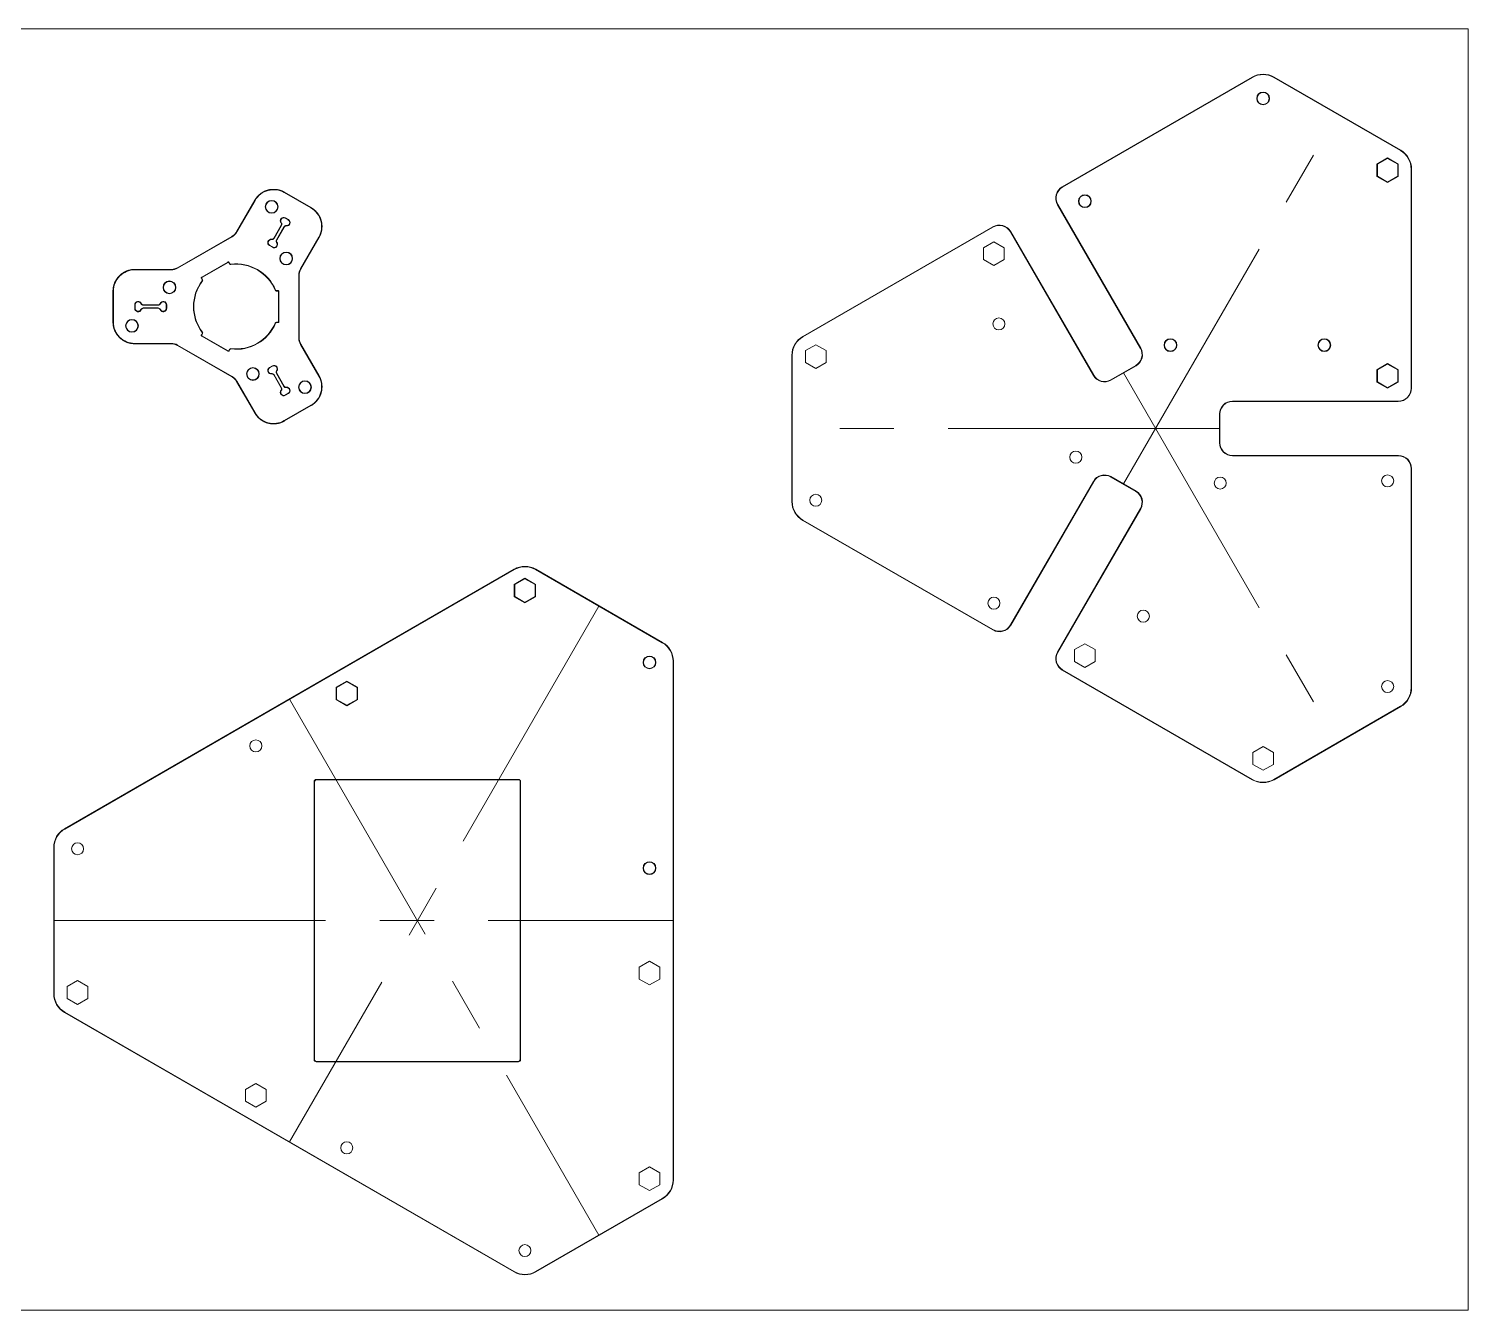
# Model space of a CAD drawing. Header units: millimetres. Extents: x -1272 to 1121, y -1543 to 520.
# Drawn here: x -1008.3 to -671.5, y -711.2 to -411.2 of the extents above; entities that cross this region are included whole.
import ezdxf

# ---------------------------------------------------------------- set-up
doc = ezdxf.new("R2010")
doc.units = ezdxf.units.MM
doc.linetypes.add('CENTERX2', pattern=[101.6, 63.5, -12.7, 12.7, -12.7])
doc.layers.get('0').update_dxf_attribs({"lineweight": 5, "true_color": 0xffffff})
doc.layers.add('cut line', color=96, linetype='Continuous', lineweight=9, true_color=0x008000)
doc.layers.add('guidelines', color=2, linetype='CENTERX2', lineweight=13, true_color=0xffff00)

msp = doc.modelspace()

# ---------------------------------------------------------------- linework, layer by layer
for p, q in [((-671.52, -411.22), (-1271.52, -411.22)), ((-671.52, -711.22), (-671.52, -411.22)), ((-1271.52, -711.22), (-671.52, -711.22))]:
    msp.add_line(p, q)
at = {"flags": 128}
for points in [[(-722.01, -422.61, -0.267949), (-717.01, -422.61), (-687.37, -439.72, -0.267949), (-684.87, -444.05), (-684.87, -495.38, -0.414214), (-687.87, -498.38), (-726.69, -498.38, 0.414214), (-729.69, -501.38), (-729.69, -508.18, 0.414214), (-726.69, -511.18), (-687.87, -511.18, -0.414214), (-684.87, -514.18), (-684.87, -565.5, -0.267949), (-687.37, -569.83), (-717.01, -586.95, -0.267949), (-722.01, -586.95), (-766.46, -561.28, -0.414214), (-767.56, -557.19), (-748.15, -523.57, 0.414214), (-749.24, -519.47), (-755.13, -516.07, 0.414214), (-759.23, -517.17), (-778.64, -550.79, -0.414214), (-782.74, -551.88), (-827.19, -526.22, -0.267949), (-829.69, -521.89), (-829.69, -487.66, -0.267949), (-827.19, -483.33), (-782.74, -457.67, -0.414214), (-778.64, -458.77), (-759.23, -492.39, 0.414214), (-755.13, -493.49), (-749.24, -490.09, 0.414214), (-748.15, -485.99), (-767.56, -452.37, -0.414214), (-766.46, -448.27), (-722.01, -422.61)], [(-960.75, -459.89, 0.131652), (-959.65, -458.79), (-955.38, -451.4, -0.414214), (-948.55, -449.57), (-942.31, -453.17, -0.414214), (-940.48, -460), (-944.75, -467.39, 0.131652), (-945.15, -468.89), (-945.15, -483.62, 0.131652), (-944.75, -485.12), (-940.48, -492.52, -0.414214), (-942.31, -499.35), (-948.55, -502.95, -0.414214), (-955.38, -501.12), (-959.65, -493.72, 0.131652), (-960.75, -492.62), (-973.5, -485.26, 0.131652), (-975, -484.86), (-983.54, -484.86, -0.414214), (-988.54, -479.86), (-988.54, -472.66, -0.414214), (-983.54, -467.66), (-975, -467.66, 0.131652), (-973.5, -467.26), (-960.75, -459.89)], [(-949.31, -456.68, -0.819804), (-948.28, -455.5), (-947.58, -455.9, -0.819804), (-948.09, -457.38, 0.302776), (-948.58, -457.63), (-950.32, -460.65, 0.302776), (-950.29, -461.2, -0.819804), (-951.32, -462.38), (-952.02, -461.98, -0.819804), (-951.51, -460.49, 0.302776), (-951.02, -460.25), (-949.28, -457.23, 0.302776), (-949.31, -456.68)], [(-961.06, -466.34, -0.302237), (-961.26, -466.24), (-961.46, -465.9, 0.414214), (-961.73, -465.83), (-967.87, -469.37, 0.414214), (-967.94, -469.64), (-967.74, -469.98, -0.302237), (-967.76, -470.2, 0.337188), (-967.76, -482.31, -0.302237), (-967.74, -482.53), (-967.94, -482.87, 0.414214), (-967.87, -483.15), (-961.73, -486.69, 0.414214), (-961.46, -486.62), (-961.26, -486.28, -0.302237), (-961.06, -486.18, 0.337188), (-950.58, -480.12, -0.302237), (-950.39, -480), (-950, -480, 0.414214), (-949.8, -479.8), (-949.8, -472.72, 0.414214), (-950, -472.52), (-950.39, -472.52, -0.302237), (-950.58, -472.39, 0.337188), (-961.06, -466.34)], [(-977.6, -475.55, -0.302776), (-978.06, -475.86), (-981.54, -475.86, -0.302776), (-982, -475.55, 0.819804), (-983.54, -475.86), (-983.54, -476.66, 0.819804), (-982, -476.97, -0.302776), (-981.54, -476.66), (-978.06, -476.66, -0.302776), (-977.6, -476.97, 0.819804), (-976.06, -476.66), (-976.06, -475.86, 0.819804), (-977.6, -475.55)], [(-951.32, -490.14, -0.819804), (-950.29, -491.32, 0.302776), (-950.32, -491.87), (-948.58, -494.89, 0.302776), (-948.09, -495.13, -0.819804), (-947.58, -496.62), (-948.28, -497.02, -0.819804), (-949.31, -495.84, 0.302776), (-949.28, -495.29), (-951.02, -492.27, 0.302776), (-951.51, -492.02, -0.819804), (-952.02, -490.54), (-951.32, -490.14)], [(-894.73, -537.83, -0.267949), (-889.73, -537.83), (-860.09, -554.94, -0.267949), (-857.59, -559.27), (-857.59, -680.73, -0.267949), (-860.09, -685.06), (-889.73, -702.17, -0.267949), (-894.73, -702.17), (-999.91, -641.44, -0.267949), (-1002.41, -637.11), (-1002.41, -602.89, -0.267949), (-999.91, -598.56), (-894.73, -537.83)], [(-941.56, -587.45, -0.414214), (-941.06, -586.95), (-893.76, -586.95, -0.414214), (-893.26, -587.45), (-893.26, -652.55, -0.414214), (-893.76, -653.05), (-941.06, -653.05, -0.414214), (-941.56, -652.55), (-941.56, -587.45)]]:
    msp.add_lwpolyline(points, format="xyb", dxfattribs=at)
for points in [[(-692.87, -442.9), (-690.37, -441.45), (-687.87, -442.9), (-687.87, -445.78), (-690.37, -447.23), (-692.87, -445.78), (-692.87, -442.9)], [(-687.87, -491.05), (-687.87, -493.93), (-690.37, -495.38), (-692.87, -493.93), (-692.87, -491.05), (-690.37, -489.6), (-687.87, -491.05)], [(-889.73, -544.18), (-889.73, -541.3), (-892.23, -539.85), (-894.73, -541.3), (-894.73, -544.18), (-892.23, -545.63), (-889.73, -544.18)], [(-933.93, -569.7), (-931.43, -568.26), (-931.43, -565.37), (-933.93, -563.93), (-936.43, -565.37), (-936.43, -568.26), (-933.93, -569.7)]]:
    msp.add_lwpolyline(points, dxfattribs=at)
for centre in [(-719.51, -427.52), (-761.21, -451.59), (-951.5, -452.89), (-948.1, -464.99), (-975.41, -471.76), (-984.19, -480.76), (-741.19, -485.27), (-705.19, -485.27), (-955.89, -492.03), (-943.71, -495.13), (-863.09, -559.56), (-863.09, -607.71)]:
    msp.add_circle(centre, 1.5)
at = {"layer": 'cut line', "flags": 128}
for points in [[(-722.05, -587.02, 0.267949), (-716.96, -587.02), (-687.32, -569.91, 0.267949), (-684.78, -565.5), (-684.78, -514.18, 0.411768), (-687.84, -511.09), (-687.84, -511.09), (-687.87, -511.09), (-726.69, -511.09), (-726.71, -511.09), (-726.71, -511.09, -0.409328), (-729.6, -508.2), (-729.6, -508.2), (-729.6, -508.18), (-729.6, -501.38, -0.414214), (-726.69, -498.47), (-687.87, -498.47, 0.414214), (-684.78, -495.38), (-684.78, -444.05, 0.267949), (-687.32, -439.64), (-716.96, -422.53, 0.267949), (-722.05, -422.53), (-766.5, -448.19, 0.414214), (-767.63, -452.41), (-748.22, -486.03, -0.414214), (-749.29, -490.01), (-755.18, -493.41, -0.414214), (-759.15, -492.34), (-778.56, -458.72, 0.414214), (-782.78, -457.59), (-827.23, -483.26, 0.267949), (-829.78, -487.66), (-829.78, -521.89, 0.267949), (-827.23, -526.3), (-782.78, -551.96, 0.414214), (-778.56, -550.83), (-759.15, -517.21, -0.414214), (-755.18, -516.15), (-749.29, -519.55, -0.414214), (-748.22, -523.52), (-767.63, -557.14, 0.414214), (-766.5, -561.36), (-722.05, -587.02)], [(-951.28, -462.3, 0.806539), (-950.35, -461.27), (-950.35, -461.27, -0.313295), (-950.4, -460.6), (-948.66, -457.58, -0.302776), (-948.07, -457.29, 0.806539), (-947.61, -455.99), (-947.61, -455.99), (-947.63, -455.98), (-948.32, -455.58, 0.819804), (-949.24, -456.62, -0.302776), (-949.2, -457.27), (-950.94, -460.29, -0.302776), (-951.53, -460.58, 0.819804), (-951.97, -461.9), (-951.28, -462.3)], [(-961.05, -466.43, -0.302237), (-961.34, -466.29), (-961.54, -465.95, 0.414214), (-961.69, -465.91), (-967.82, -469.45, 0.414214), (-967.86, -469.6), (-967.67, -469.94, -0.302237), (-967.69, -470.26, 0.337188), (-967.69, -482.26, -0.302237), (-967.67, -482.58), (-967.86, -482.92, 0.414214), (-967.82, -483.07), (-961.69, -486.61, 0.376373), (-961.55, -486.58), (-961.54, -486.58), (-961.54, -486.57), (-961.34, -486.23, -0.302237), (-961.05, -486.09, 0.336492), (-950.67, -480.11), (-950.67, -480.11, -0.325659), (-950.39, -479.91), (-950, -479.91, 0.376373), (-949.89, -479.81), (-949.89, -479.81), (-949.89, -479.8), (-949.89, -472.72, 0.414214), (-950, -472.61), (-950.39, -472.61), (-950.44, -472.61), (-950.43, -472.6, -0.262619), (-950.66, -472.43, 0.337188), (-961.05, -466.43)], [(-976.16, -475.86, 0.806539), (-977.52, -475.57), (-977.52, -475.57, -0.313295), (-978.07, -475.95), (-981.55, -475.95, -0.302776), (-982.1, -475.59, 0.806539), (-983.46, -475.84), (-983.46, -475.84), (-983.46, -475.86), (-983.46, -476.66, 0.819804), (-982.1, -476.94, -0.302776), (-981.55, -476.57), (-978.07, -476.57, -0.302776), (-977.52, -476.94, 0.819804), (-976.16, -476.66), (-976.16, -475.86)], [(-951.97, -490.63, 0.806539), (-951.55, -491.95), (-951.55, -491.95, -0.313295), (-950.94, -492.24), (-949.2, -495.25, -0.302776), (-949.24, -495.91, 0.806539), (-948.34, -496.96), (-948.34, -496.97), (-948.32, -496.95), (-947.63, -496.55, 0.819804), (-948.07, -495.23, -0.302776), (-948.66, -494.94), (-950.4, -491.93, -0.302776), (-950.36, -491.27, 0.819804), (-951.28, -490.23), (-951.97, -490.63)], [(-893.76, -652.96, 0.39896), (-893.35, -652.57), (-893.35, -652.57), (-893.35, -652.55), (-893.35, -587.45, 0.414214), (-893.76, -587.04), (-941.06, -587.04), (-941.08, -587.04), (-941.08, -587.04, 0.39896), (-941.47, -587.45), (-941.47, -652.55, 0.414214), (-941.06, -652.96), (-893.76, -652.96)]]:
    msp.add_lwpolyline(points, format="xyb", dxfattribs=at)
for points in [[(-687.96, -445.73), (-687.96, -442.95), (-690.37, -441.56), (-692.78, -442.95), (-692.78, -445.73), (-690.37, -447.12)], [(-955.45, -501.16), (-955.44, -501.19), (-955.42, -501.23), (-955.39, -501.27), (-955.36, -501.32), (-955.34, -501.36), (-955.31, -501.4), (-955.28, -501.45), (-955.25, -501.49), (-955.22, -501.53), (-955.19, -501.57), (-955.16, -501.61), (-955.13, -501.65), (-955.1, -501.69), (-955.07, -501.73), (-955.04, -501.77), (-955.01, -501.81), (-954.98, -501.85), (-954.94, -501.89), (-954.91, -501.93), (-954.88, -501.97), (-954.84, -502.01), (-954.81, -502.05), (-954.78, -502.08), (-954.74, -502.12), (-954.71, -502.16), (-954.67, -502.19), (-954.63, -502.23), (-954.6, -502.27), (-954.56, -502.3), (-954.52, -502.34), (-954.49, -502.37), (-954.45, -502.41), (-954.41, -502.44), (-954.37, -502.47), (-954.33, -502.51), (-954.29, -502.54), (-954.26, -502.57), (-954.22, -502.6), (-954.18, -502.63), (-954.14, -502.67), (-954.09, -502.7), (-954.05, -502.73), (-954.01, -502.76), (-953.97, -502.79), (-953.93, -502.81), (-953.89, -502.84), (-953.84, -502.87), (-953.8, -502.9), (-953.76, -502.93), (-953.72, -502.95), (-953.67, -502.98), (-953.63, -503.01), (-953.58, -503.03), (-953.54, -503.06), (-953.5, -503.08), (-953.45, -503.11), (-953.41, -503.13), (-953.36, -503.15), (-953.32, -503.18), (-953.27, -503.2), (-953.22, -503.22), (-953.18, -503.24), (-953.13, -503.26), (-953.08, -503.28), (-953.04, -503.3), (-952.99, -503.32), (-952.94, -503.34), (-952.9, -503.36), (-952.85, -503.38), (-952.8, -503.4), (-952.75, -503.41), (-952.71, -503.43), (-952.66, -503.45), (-952.61, -503.46), (-952.56, -503.48), (-952.51, -503.49), (-952.46, -503.51), (-952.41, -503.52), (-952.36, -503.54), (-952.32, -503.55), (-952.27, -503.56), (-952.22, -503.57), (-952.17, -503.58), (-952.12, -503.6), (-952.07, -503.61), (-952.02, -503.62), (-951.97, -503.63), (-951.92, -503.63), (-951.87, -503.64), (-951.82, -503.65), (-951.77, -503.66), (-951.72, -503.67), (-951.66, -503.67), (-951.61, -503.68), (-951.56, -503.68), (-951.51, -503.69), (-951.46, -503.69), (-951.41, -503.7), (-951.36, -503.7), (-951.31, -503.7), (-951.26, -503.7), (-951.21, -503.71), (-951.16, -503.71), (-951.11, -503.71), (-951.06, -503.71), (-951, -503.71), (-950.95, -503.71), (-950.9, -503.71), (-950.85, -503.71), (-950.8, -503.7), (-950.75, -503.7), (-950.7, -503.7), (-950.65, -503.69), (-950.6, -503.69), (-950.55, -503.68), (-950.5, -503.68), (-950.45, -503.67), (-950.4, -503.67), (-950.34, -503.66), (-950.29, -503.65), (-950.24, -503.65), (-950.19, -503.64), (-950.14, -503.63), (-950.09, -503.62), (-950.04, -503.61), (-949.99, -503.6), (-949.94, -503.59), (-949.89, -503.58), (-949.84, -503.57), (-949.8, -503.55), (-949.75, -503.54), (-949.7, -503.53), (-949.65, -503.51), (-949.6, -503.5), (-949.55, -503.48), (-949.5, -503.47), (-949.45, -503.45), (-949.4, -503.44), (-949.36, -503.42), (-949.31, -503.4), (-949.26, -503.39), (-949.21, -503.37), (-949.17, -503.35), (-949.12, -503.33), (-949.07, -503.31), (-949.02, -503.29), (-948.98, -503.27), (-948.93, -503.25), (-948.89, -503.23), (-948.84, -503.21), (-948.79, -503.18), (-948.75, -503.16), (-948.7, -503.14), (-948.66, -503.11), (-948.61, -503.09), (-948.57, -503.07), (-948.52, -503.04), (-948.5, -503.03), (-942.27, -499.43), (-942.24, -499.41), (-942.2, -499.39), (-942.16, -499.36), (-942.11, -499.34), (-942.07, -499.31), (-942.03, -499.28), (-941.99, -499.25), (-941.94, -499.22), (-941.9, -499.2), (-941.86, -499.17), (-941.82, -499.14), (-941.78, -499.11), (-941.74, -499.08), (-941.7, -499.04), (-941.66, -499.01), (-941.62, -498.98), (-941.58, -498.95), (-941.54, -498.92), (-941.5, -498.88), (-941.46, -498.85), (-941.42, -498.82), (-941.38, -498.78), (-941.35, -498.75), (-941.31, -498.71), (-941.27, -498.68), (-941.24, -498.64), (-941.2, -498.61), (-941.16, -498.57), (-941.13, -498.53), (-941.09, -498.5), (-941.06, -498.46), (-941.03, -498.42), (-940.99, -498.38), (-940.96, -498.34), (-940.93, -498.31), (-940.89, -498.27), (-940.86, -498.23), (-940.83, -498.19), (-940.8, -498.15), (-940.77, -498.11), (-940.73, -498.07), (-940.7, -498.03), (-940.67, -497.98), (-940.65, -497.94), (-940.62, -497.9), (-940.59, -497.86), (-940.56, -497.82), (-940.53, -497.77), (-940.5, -497.73), (-940.48, -497.69), (-940.45, -497.64), (-940.42, -497.6), (-940.4, -497.56), (-940.37, -497.51), (-940.35, -497.47), (-940.32, -497.42), (-940.3, -497.38), (-940.28, -497.33), (-940.25, -497.29), (-940.23, -497.24), (-940.21, -497.2), (-940.19, -497.15), (-940.17, -497.1), (-940.15, -497.06), (-940.13, -497.01), (-940.11, -496.96), (-940.09, -496.92), (-940.07, -496.87), (-940.05, -496.82), (-940.03, -496.77), (-940.02, -496.73), (-940, -496.68), (-939.98, -496.63), (-939.97, -496.58), (-939.95, -496.53), (-939.94, -496.48), (-939.92, -496.43), (-939.91, -496.39), (-939.89, -496.34), (-939.88, -496.29), (-939.87, -496.24), (-939.86, -496.19), (-939.85, -496.14), (-939.84, -496.09), (-939.82, -496.04), (-939.81, -495.99), (-939.81, -495.94), (-939.8, -495.89), (-939.79, -495.84), (-939.78, -495.79), (-939.77, -495.74), (-939.77, -495.69), (-939.76, -495.64), (-939.75, -495.59), (-939.75, -495.54), (-939.74, -495.49), (-939.74, -495.43), (-939.73, -495.38), (-939.73, -495.33), (-939.73, -495.28), (-939.73, -495.23), (-939.72, -495.18), (-939.72, -495.13), (-939.72, -495.08), (-939.72, -495.03), (-939.72, -494.98), (-939.72, -494.93), (-939.72, -494.87), (-939.73, -494.82), (-939.73, -494.77), (-939.73, -494.72), (-939.73, -494.67), (-939.74, -494.62), (-939.74, -494.57), (-939.75, -494.52), (-939.75, -494.47), (-939.76, -494.42), (-939.76, -494.37), (-939.77, -494.32), (-939.78, -494.27), (-939.79, -494.22), (-939.79, -494.17), (-939.8, -494.12), (-939.81, -494.07), (-939.82, -494.02), (-939.83, -493.97), (-939.84, -493.92), (-939.85, -493.87), (-939.87, -493.82), (-939.88, -493.77), (-939.89, -493.72), (-939.9, -493.67), (-939.92, -493.62), (-939.93, -493.57), (-939.95, -493.52), (-939.96, -493.47), (-939.98, -493.43), (-939.99, -493.38), (-940.01, -493.33), (-940.03, -493.28), (-940.05, -493.23), (-940.06, -493.19), (-940.08, -493.14), (-940.1, -493.09), (-940.12, -493.04), (-940.14, -493), (-940.16, -492.95), (-940.18, -492.9), (-940.2, -492.86), (-940.22, -492.81), (-940.25, -492.77), (-940.27, -492.72), (-940.29, -492.68), (-940.32, -492.63), (-940.34, -492.59), (-940.37, -492.54), (-940.39, -492.5), (-940.4, -492.47), (-944.67, -485.08), (-944.69, -485.06), (-944.71, -485.01), (-944.73, -484.97), (-944.76, -484.93), (-944.78, -484.88), (-944.8, -484.84), (-944.82, -484.79), (-944.84, -484.75), (-944.86, -484.7), (-944.87, -484.66), (-944.89, -484.61), (-944.91, -484.56), (-944.92, -484.52), (-944.94, -484.47), (-944.95, -484.42), (-944.97, -484.38), (-944.98, -484.33), (-944.99, -484.28), (-945, -484.23), (-945.01, -484.18), (-945.02, -484.14), (-945.03, -484.09), (-945.03, -484.04), (-945.04, -483.99), (-945.05, -483.94), (-945.05, -483.89), (-945.06, -483.84), (-945.06, -483.79), (-945.06, -483.74), (-945.06, -483.7), (-945.06, -483.65), (-945.06, -483.62), (-945.06, -468.89), (-945.06, -468.87), (-945.06, -468.82), (-945.06, -468.77), (-945.06, -468.72), (-945.06, -468.67), (-945.05, -468.62), (-945.05, -468.58), (-945.04, -468.53), (-945.03, -468.48), (-945.03, -468.43), (-945.02, -468.38), (-945.01, -468.33), (-945, -468.28), (-944.99, -468.24), (-944.98, -468.19), (-944.97, -468.14), (-944.95, -468.09), (-944.94, -468.05), (-944.92, -468), (-944.91, -467.95), (-944.89, -467.91), (-944.87, -467.86), (-944.86, -467.82), (-944.84, -467.77), (-944.82, -467.72), (-944.8, -467.68), (-944.78, -467.64), (-944.76, -467.59), (-944.73, -467.55), (-944.71, -467.5), (-944.69, -467.46), (-944.67, -467.44), (-940.4, -460.04), (-940.39, -460.02), (-940.37, -459.98), (-940.34, -459.93), (-940.32, -459.89), (-940.29, -459.84), (-940.27, -459.8), (-940.25, -459.75), (-940.22, -459.7), (-940.2, -459.66), (-940.18, -459.61), (-940.16, -459.57), (-940.14, -459.52), (-940.12, -459.47), (-940.1, -459.43), (-940.08, -459.38), (-940.06, -459.33), (-940.05, -459.28), (-940.03, -459.24), (-940.01, -459.19), (-939.99, -459.14), (-939.98, -459.09), (-939.96, -459.04), (-939.95, -458.99), (-939.93, -458.95), (-939.92, -458.9), (-939.9, -458.85), (-939.89, -458.8), (-939.88, -458.75), (-939.87, -458.7), (-939.85, -458.65), (-939.84, -458.6), (-939.83, -458.55), (-939.82, -458.5), (-939.81, -458.45), (-939.8, -458.4), (-939.79, -458.35), (-939.79, -458.3), (-939.78, -458.25), (-939.77, -458.2), (-939.76, -458.15), (-939.76, -458.1), (-939.75, -458.05), (-939.75, -458), (-939.74, -457.95), (-939.74, -457.9), (-939.73, -457.85), (-939.73, -457.79), (-939.73, -457.74), (-939.73, -457.69), (-939.72, -457.64), (-939.72, -457.59), (-939.72, -457.54), (-939.72, -457.49), (-939.72, -457.44), (-939.72, -457.39), (-939.72, -457.34), (-939.73, -457.29), (-939.73, -457.23), (-939.73, -457.18), (-939.73, -457.13), (-939.74, -457.08), (-939.74, -457.03), (-939.75, -456.98), (-939.75, -456.93), (-939.76, -456.88), (-939.77, -456.83), (-939.77, -456.78), (-939.78, -456.73), (-939.79, -456.68), (-939.8, -456.63), (-939.81, -456.58), (-939.81, -456.53), (-939.82, -456.48), (-939.84, -456.43), (-939.85, -456.38), (-939.86, -456.33), (-939.87, -456.28), (-939.88, -456.23), (-939.89, -456.18), (-939.91, -456.13), (-939.92, -456.08), (-939.94, -456.03), (-939.95, -455.98), (-939.97, -455.94), (-939.98, -455.89), (-940, -455.84), (-940.02, -455.79), (-940.03, -455.74), (-940.05, -455.7), (-940.07, -455.65), (-940.09, -455.6), (-940.11, -455.55), (-940.13, -455.51), (-940.15, -455.46), (-940.17, -455.41), (-940.19, -455.37), (-940.21, -455.32), (-940.23, -455.27), (-940.25, -455.23), (-940.28, -455.18), (-940.3, -455.14), (-940.32, -455.09), (-940.35, -455.05), (-940.37, -455), (-940.4, -454.96), (-940.42, -454.92), (-940.45, -454.87), (-940.48, -454.83), (-940.5, -454.79), (-940.53, -454.74), (-940.56, -454.7), (-940.59, -454.66), (-940.62, -454.62), (-940.65, -454.57), (-940.67, -454.53), (-940.7, -454.49), (-940.73, -454.45), (-940.77, -454.41), (-940.8, -454.37), (-940.83, -454.33), (-940.86, -454.29), (-940.89, -454.25), (-940.93, -454.21), (-940.96, -454.17), (-940.99, -454.13), (-941.03, -454.1), (-941.06, -454.06), (-941.09, -454.02), (-941.13, -453.98), (-941.16, -453.95), (-941.2, -453.91), (-941.24, -453.87), (-941.27, -453.84), (-941.31, -453.8), (-941.35, -453.77), (-941.38, -453.73), (-941.42, -453.7), (-941.46, -453.67), (-941.5, -453.63), (-941.54, -453.6), (-941.58, -453.57), (-941.62, -453.54), (-941.66, -453.5), (-941.7, -453.47), (-941.74, -453.44), (-941.78, -453.41), (-941.82, -453.38), (-941.86, -453.35), (-941.9, -453.32), (-941.94, -453.29), (-941.99, -453.26), (-942.03, -453.24), (-942.07, -453.21), (-942.11, -453.18), (-942.16, -453.15), (-942.2, -453.13), (-942.24, -453.1), (-942.27, -453.09), (-948.5, -449.49), (-948.52, -449.48), (-948.57, -449.45), (-948.61, -449.43), (-948.66, -449.4), (-948.7, -449.38), (-948.75, -449.36), (-948.79, -449.33), (-948.84, -449.31), (-948.89, -449.29), (-948.93, -449.27), (-948.98, -449.25), (-949.02, -449.23), (-949.07, -449.21), (-949.12, -449.19), (-949.17, -449.17), (-949.21, -449.15), (-949.26, -449.13), (-949.31, -449.11), (-949.36, -449.1), (-949.4, -449.08), (-949.45, -449.06), (-949.5, -449.05), (-949.55, -449.03), (-949.6, -449.02), (-949.65, -449), (-949.7, -448.99), (-949.75, -448.98), (-949.8, -448.96), (-949.84, -448.95), (-949.89, -448.94), (-949.94, -448.93), (-949.99, -448.92), (-950.04, -448.91), (-950.09, -448.9), (-950.14, -448.89), (-950.19, -448.88), (-950.24, -448.87), (-950.29, -448.86), (-950.34, -448.86), (-950.4, -448.85), (-950.45, -448.84), (-950.5, -448.84), (-950.55, -448.83), (-950.6, -448.83), (-950.65, -448.82), (-950.7, -448.82), (-950.75, -448.82), (-950.8, -448.81), (-950.85, -448.81), (-950.9, -448.81), (-950.95, -448.81), (-951, -448.81), (-951.06, -448.81), (-951.11, -448.81), (-951.16, -448.81), (-951.21, -448.81), (-951.26, -448.81), (-951.31, -448.81), (-951.36, -448.82), (-951.41, -448.82), (-951.46, -448.82), (-951.51, -448.83), (-951.56, -448.83), (-951.61, -448.84), (-951.66, -448.85), (-951.72, -448.85), (-951.77, -448.86), (-951.82, -448.87), (-951.87, -448.87), (-951.92, -448.88), (-951.97, -448.89), (-952.02, -448.9), (-952.07, -448.91), (-952.12, -448.92), (-952.17, -448.93), (-952.22, -448.94), (-952.27, -448.96), (-952.32, -448.97), (-952.36, -448.98), (-952.41, -448.99), (-952.46, -449.01), (-952.51, -449.02), (-952.56, -449.04), (-952.61, -449.05), (-952.66, -449.07), (-952.71, -449.09), (-952.75, -449.1), (-952.8, -449.12), (-952.85, -449.14), (-952.9, -449.16), (-952.94, -449.17), (-952.99, -449.19), (-953.04, -449.21), (-953.08, -449.23), (-953.13, -449.25), (-953.18, -449.27), (-953.22, -449.3), (-953.27, -449.32), (-953.32, -449.34), (-953.36, -449.36), (-953.41, -449.39), (-953.45, -449.41), (-953.5, -449.44), (-953.54, -449.46), (-953.58, -449.49), (-953.63, -449.51), (-953.67, -449.54), (-953.72, -449.56), (-953.76, -449.59), (-953.8, -449.62), (-953.84, -449.65), (-953.89, -449.67), (-953.93, -449.7), (-953.97, -449.73), (-954.01, -449.76), (-954.05, -449.79), (-954.09, -449.82), (-954.14, -449.85), (-954.18, -449.88), (-954.22, -449.91), (-954.26, -449.95), (-954.29, -449.98), (-954.33, -450.01), (-954.37, -450.04), (-954.41, -450.08), (-954.45, -450.11), (-954.49, -450.15), (-954.52, -450.18), (-954.56, -450.22), (-954.6, -450.25), (-954.63, -450.29), (-954.67, -450.32), (-954.71, -450.36), (-954.74, -450.4), (-954.78, -450.43), (-954.81, -450.47), (-954.84, -450.51), (-954.88, -450.55), (-954.91, -450.58), (-954.94, -450.62), (-954.98, -450.66), (-955.01, -450.7), (-955.04, -450.74), (-955.07, -450.78), (-955.1, -450.82), (-955.13, -450.86), (-955.16, -450.9), (-955.19, -450.95), (-955.22, -450.99), (-955.25, -451.03), (-955.28, -451.07), (-955.31, -451.11), (-955.34, -451.16), (-955.36, -451.2), (-955.39, -451.24), (-955.42, -451.29), (-955.44, -451.33), (-955.45, -451.35), (-959.73, -458.75), (-959.74, -458.77), (-959.76, -458.81), (-959.79, -458.85), (-959.82, -458.9), (-959.84, -458.94), (-959.87, -458.98), (-959.9, -459.02), (-959.93, -459.06), (-959.96, -459.1), (-959.99, -459.13), (-960.02, -459.17), (-960.05, -459.21), (-960.09, -459.25), (-960.12, -459.28), (-960.15, -459.32), (-960.19, -459.35), (-960.22, -459.39), (-960.26, -459.42), (-960.3, -459.45), (-960.33, -459.49), (-960.37, -459.52), (-960.41, -459.55), (-960.45, -459.58), (-960.48, -459.61), (-960.52, -459.64), (-960.56, -459.67), (-960.6, -459.7), (-960.64, -459.72), (-960.69, -459.75), (-960.73, -459.78), (-960.77, -459.8), (-960.79, -459.81), (-973.55, -467.18), (-973.57, -467.19), (-973.61, -467.21), (-973.65, -467.24), (-973.7, -467.26), (-973.74, -467.28), (-973.79, -467.3), (-973.83, -467.32), (-973.88, -467.34), (-973.92, -467.36), (-973.97, -467.38), (-974.01, -467.4), (-974.06, -467.41), (-974.11, -467.43), (-974.15, -467.44), (-974.2, -467.46), (-974.25, -467.47), (-974.29, -467.48), (-974.34, -467.49), (-974.39, -467.5), (-974.44, -467.51), (-974.49, -467.52), (-974.54, -467.53), (-974.58, -467.54), (-974.63, -467.55), (-974.68, -467.55), (-974.73, -467.56), (-974.78, -467.56), (-974.83, -467.56), (-974.88, -467.57), (-974.93, -467.57), (-974.98, -467.57), (-975, -467.57), (-983.54, -467.57), (-983.57, -467.57), (-983.62, -467.57), (-983.67, -467.57), (-983.72, -467.57), (-983.77, -467.57), (-983.82, -467.58), (-983.87, -467.58), (-983.92, -467.58), (-983.97, -467.59), (-984.02, -467.59), (-984.08, -467.6), (-984.13, -467.6), (-984.18, -467.61), (-984.23, -467.61), (-984.28, -467.62), (-984.33, -467.63), (-984.38, -467.64), (-984.43, -467.65), (-984.48, -467.66), (-984.53, -467.66), (-984.58, -467.67), (-984.63, -467.69), (-984.68, -467.7), (-984.73, -467.71), (-984.78, -467.72), (-984.83, -467.73), (-984.88, -467.75), (-984.92, -467.76), (-984.97, -467.77), (-985.02, -467.79), (-985.07, -467.8), (-985.12, -467.82), (-985.17, -467.84), (-985.22, -467.85), (-985.26, -467.87), (-985.31, -467.89), (-985.36, -467.9), (-985.41, -467.92), (-985.45, -467.94), (-985.5, -467.96), (-985.55, -467.98), (-985.59, -468), (-985.64, -468.02), (-985.69, -468.04), (-985.73, -468.06), (-985.78, -468.09), (-985.83, -468.11), (-985.87, -468.13), (-985.92, -468.16), (-985.96, -468.18), (-986.01, -468.2), (-986.05, -468.23), (-986.09, -468.25), (-986.14, -468.28), (-986.18, -468.31), (-986.23, -468.33), (-986.27, -468.36), (-986.31, -468.39), (-986.35, -468.42), (-986.4, -468.44), (-986.44, -468.47), (-986.48, -468.5), (-986.52, -468.53), (-986.56, -468.56), (-986.6, -468.59), (-986.64, -468.62), (-986.68, -468.65), (-986.72, -468.69), (-986.76, -468.72), (-986.8, -468.75), (-986.84, -468.78), (-986.88, -468.82), (-986.92, -468.85), (-986.96, -468.88), (-986.99, -468.92), (-987.03, -468.95), (-987.07, -468.99), (-987.1, -469.02), (-987.14, -469.06), (-987.18, -469.1), (-987.21, -469.13), (-987.25, -469.17), (-987.28, -469.21), (-987.32, -469.24), (-987.35, -469.28), (-987.38, -469.32), (-987.42, -469.36), (-987.45, -469.4), (-987.48, -469.44), (-987.51, -469.48), (-987.55, -469.52), (-987.58, -469.56), (-987.61, -469.6), (-987.64, -469.64), (-987.67, -469.68), (-987.7, -469.72), (-987.73, -469.76), (-987.76, -469.8), (-987.78, -469.85), (-987.81, -469.89), (-987.84, -469.93), (-987.87, -469.97), (-987.89, -470.02), (-987.92, -470.06), (-987.95, -470.11), (-987.97, -470.15), (-988, -470.19), (-988.02, -470.24), (-988.04, -470.28), (-988.07, -470.33), (-988.09, -470.37), (-988.11, -470.42), (-988.14, -470.47), (-988.16, -470.51), (-988.18, -470.56), (-988.2, -470.61), (-988.22, -470.65), (-988.24, -470.7), (-988.26, -470.75), (-988.28, -470.79), (-988.3, -470.84), (-988.31, -470.89), (-988.33, -470.94), (-988.35, -470.98), (-988.36, -471.03), (-988.38, -471.08), (-988.4, -471.13), (-988.41, -471.18), (-988.43, -471.23), (-988.44, -471.28), (-988.45, -471.32), (-988.47, -471.37), (-988.48, -471.42), (-988.49, -471.47), (-988.5, -471.52), (-988.51, -471.57), (-988.53, -471.62), (-988.54, -471.67), (-988.54, -471.72), (-988.55, -471.77), (-988.56, -471.82), (-988.57, -471.87), (-988.58, -471.92), (-988.59, -471.97), (-988.59, -472.02), (-988.6, -472.07), (-988.6, -472.12), (-988.61, -472.18), (-988.61, -472.23), (-988.62, -472.28), (-988.62, -472.33), (-988.62, -472.38), (-988.63, -472.43), (-988.63, -472.48), (-988.63, -472.53), (-988.63, -472.58), (-988.63, -472.63), (-988.63, -472.66), (-988.63, -479.86), (-988.63, -479.88), (-988.63, -479.93), (-988.63, -479.99), (-988.63, -480.04), (-988.63, -480.09), (-988.62, -480.14), (-988.62, -480.19), (-988.62, -480.24), (-988.61, -480.29), (-988.61, -480.34), (-988.6, -480.39), (-988.6, -480.44), (-988.59, -480.49), (-988.59, -480.54), (-988.58, -480.59), (-988.57, -480.64), (-988.56, -480.69), (-988.55, -480.75), (-988.54, -480.8), (-988.54, -480.85), (-988.53, -480.9), (-988.51, -480.94), (-988.5, -480.99), (-988.49, -481.04), (-988.48, -481.09), (-988.47, -481.14), (-988.45, -481.19), (-988.44, -481.24), (-988.43, -481.29), (-988.41, -481.34), (-988.4, -481.39), (-988.38, -481.44), (-988.36, -481.48), (-988.35, -481.53), (-988.33, -481.58), (-988.31, -481.63), (-988.3, -481.68), (-988.28, -481.72), (-988.26, -481.77), (-988.24, -481.82), (-988.22, -481.86), (-988.2, -481.91), (-988.18, -481.96), (-988.16, -482), (-988.14, -482.05), (-988.11, -482.1), (-988.09, -482.14), (-988.07, -482.19), (-988.04, -482.23), (-988.02, -482.28), (-988, -482.32), (-987.97, -482.37), (-987.95, -482.41), (-987.92, -482.45), (-987.89, -482.5), (-987.87, -482.54), (-987.84, -482.58), (-987.81, -482.63), (-987.78, -482.67), (-987.76, -482.71), (-987.73, -482.75), (-987.7, -482.8), (-987.67, -482.84), (-987.64, -482.88), (-987.61, -482.92), (-987.58, -482.96), (-987.55, -483), (-987.51, -483.04), (-987.48, -483.08), (-987.45, -483.12), (-987.42, -483.16), (-987.38, -483.2), (-987.35, -483.24), (-987.32, -483.27), (-987.28, -483.31), (-987.25, -483.35), (-987.21, -483.38), (-987.18, -483.42), (-987.14, -483.46), (-987.1, -483.49), (-987.07, -483.53), (-987.03, -483.56), (-986.99, -483.6), (-986.96, -483.63), (-986.92, -483.67), (-986.88, -483.7), (-986.84, -483.73), (-986.8, -483.77), (-986.76, -483.8), (-986.72, -483.83), (-986.68, -483.86), (-986.64, -483.89), (-986.6, -483.92), (-986.56, -483.96), (-986.52, -483.99), (-986.48, -484.01), (-986.44, -484.04), (-986.4, -484.07), (-986.35, -484.1), (-986.31, -484.13), (-986.27, -484.16), (-986.23, -484.18), (-986.18, -484.21), (-986.14, -484.24), (-986.09, -484.26), (-986.05, -484.29), (-986.01, -484.31), (-985.96, -484.34), (-985.92, -484.36), (-985.87, -484.38), (-985.83, -484.41), (-985.78, -484.43), (-985.73, -484.45), (-985.69, -484.47), (-985.64, -484.5), (-985.59, -484.52), (-985.55, -484.54), (-985.5, -484.56), (-985.45, -484.58), (-985.41, -484.59), (-985.36, -484.61), (-985.31, -484.63), (-985.26, -484.65), (-985.22, -484.67), (-985.17, -484.68), (-985.12, -484.7), (-985.07, -484.71), (-985.02, -484.73), (-984.97, -484.74), (-984.92, -484.76), (-984.88, -484.77), (-984.83, -484.78), (-984.78, -484.8), (-984.73, -484.81), (-984.68, -484.82), (-984.63, -484.83), (-984.58, -484.84), (-984.53, -484.85), (-984.48, -484.86), (-984.43, -484.87), (-984.38, -484.88), (-984.33, -484.89), (-984.28, -484.89), (-984.23, -484.9), (-984.18, -484.91), (-984.13, -484.91), (-984.08, -484.92), (-984.02, -484.93), (-983.97, -484.93), (-983.92, -484.93), (-983.87, -484.94), (-983.82, -484.94), (-983.77, -484.94), (-983.72, -484.95), (-983.67, -484.95), (-983.62, -484.95), (-983.57, -484.95), (-983.54, -484.95), (-975, -484.95), (-974.98, -484.95), (-974.93, -484.95), (-974.88, -484.95), (-974.83, -484.95), (-974.78, -484.96), (-974.73, -484.96), (-974.68, -484.97), (-974.63, -484.97), (-974.58, -484.98), (-974.54, -484.99), (-974.49, -484.99), (-974.44, -485), (-974.39, -485.01), (-974.34, -485.02), (-974.29, -485.04), (-974.25, -485.05), (-974.2, -485.06), (-974.15, -485.07), (-974.11, -485.09), (-974.06, -485.1), (-974.01, -485.12), (-973.97, -485.14), (-973.92, -485.16), (-973.88, -485.17), (-973.83, -485.19), (-973.79, -485.21), (-973.74, -485.23), (-973.7, -485.26), (-973.65, -485.28), (-973.61, -485.3), (-973.57, -485.33), (-973.55, -485.34), (-960.79, -492.7), (-960.77, -492.71), (-960.73, -492.74), (-960.69, -492.77), (-960.64, -492.79), (-960.6, -492.82), (-960.56, -492.85), (-960.52, -492.88), (-960.48, -492.91), (-960.45, -492.94), (-960.41, -492.97), (-960.37, -493), (-960.33, -493.03), (-960.3, -493.06), (-960.26, -493.1), (-960.22, -493.13), (-960.19, -493.16), (-960.15, -493.2), (-960.12, -493.23), (-960.09, -493.27), (-960.05, -493.31), (-960.02, -493.35), (-959.99, -493.38), (-959.96, -493.42), (-959.93, -493.46), (-959.9, -493.5), (-959.87, -493.54), (-959.84, -493.58), (-959.82, -493.62), (-959.79, -493.66), (-959.76, -493.7), (-959.74, -493.75), (-959.73, -493.77)], [(-782.49, -461.09), (-784.9, -462.49), (-784.9, -465.27), (-782.49, -466.66), (-780.08, -465.27), (-780.08, -462.49)], [(-824.19, -485.17), (-826.6, -486.56), (-826.6, -489.34), (-824.19, -490.74), (-821.78, -489.34), (-821.78, -486.56)], [(-687.96, -493.88), (-687.96, -491.1), (-690.37, -489.71), (-692.78, -491.1), (-692.78, -493.88), (-690.37, -495.27)], [(-889.82, -544.13), (-889.82, -541.35), (-892.23, -539.96), (-894.64, -541.35), (-894.64, -544.13), (-892.23, -545.52)], [(-763.62, -559.35), (-761.21, -560.75), (-758.8, -559.35), (-758.8, -556.57), (-761.21, -555.18), (-763.62, -556.57)], [(-931.52, -568.21), (-931.52, -565.42), (-933.93, -564.03), (-936.34, -565.42), (-936.34, -568.21), (-933.93, -569.6)], [(-721.92, -583.43), (-719.51, -584.82), (-717.1, -583.43), (-717.1, -580.65), (-719.51, -579.26), (-721.92, -580.65)], [(-865.5, -633.68), (-863.09, -635.07), (-860.68, -633.68), (-860.68, -630.9), (-863.09, -629.5), (-865.5, -630.9)], [(-996.91, -634.04), (-999.32, -635.43), (-999.32, -638.22), (-996.91, -639.61), (-994.5, -638.22), (-994.5, -635.43)], [(-955.21, -658.12), (-957.62, -659.51), (-957.62, -662.29), (-955.21, -663.68), (-952.8, -662.29), (-952.8, -659.51)], [(-865.5, -681.83), (-863.09, -683.22), (-860.68, -681.83), (-860.68, -679.05), (-863.09, -677.65), (-865.5, -679.05)]]:
    msp.add_lwpolyline(points, close=True, dxfattribs=at)
msp.add_lwpolyline([(-894.78, -702.25, 0.267949), (-889.69, -702.25), (-860.04, -685.13, 0.267949), (-857.5, -680.73), (-857.5, -559.27, 0.267949), (-860.04, -554.87), (-889.69, -537.75, 0.267949), (-894.78, -537.75), (-999.96, -598.48, 0.267949), (-1002.5, -602.89), (-1002.5, -637.11, 0.267949), (-999.96, -641.52)], format="xyb", close=True, dxfattribs=at)
at = {"layer": 'cut line'}
for centre in [(-719.51, -427.52), (-761.21, -451.59), (-951.5, -452.89), (-948.1, -464.99), (-975.41, -471.76), (-984.19, -480.76), (-781.33, -480.32), (-741.19, -485.27), (-705.19, -485.27), (-955.89, -492.03), (-943.71, -495.13), (-763.33, -511.5), (-729.54, -517.56), (-690.37, -517.06), (-824.19, -521.6), (-782.49, -545.68), (-747.54, -548.74), (-863.09, -559.56), (-690.37, -565.21), (-955.21, -579.1), (-996.91, -603.18), (-863.09, -607.71), (-933.93, -673.19), (-892.23, -697.26)]:
    msp.add_circle(centre, 1.41, dxfattribs=at)
at = {"layer": 'guidelines'}
for p, q in [((-752.19, -517.77), (-702.19, -431.16)), ((-752.19, -491.79), (-702.19, -578.39)), ((-729.69, -504.78), (-829.69, -504.78)), ((-874.91, -546.39), (-947.32, -671.81)), ((-947.32, -568.19), (-874.91, -693.61)), ((-1002.41, -620), (-857.59, -620))]:
    msp.add_line(p, q, dxfattribs=at)

doc.saveas('drawing.dxf')
